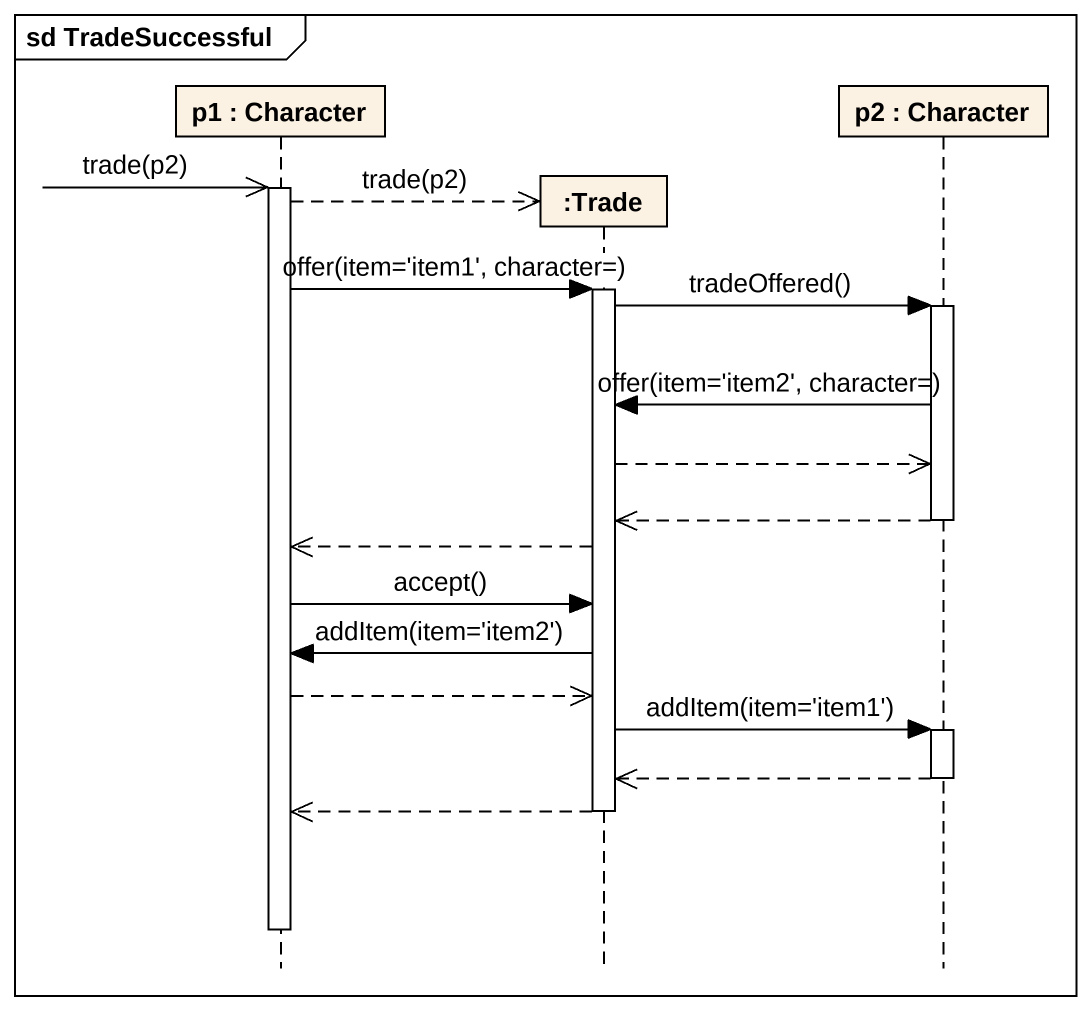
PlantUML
@startuml
mainframe sd TradeSuccessful
hide footbox
participant "p1 : Character" as p1
participant ":Trade" as Trade
participant "p2 : Character" as p2

p1 ->> p1 : trade(p2)
activate p1
p1 -->> Trade ** : trade(p2)
p1 -> Trade : offer(item='item1', character=)
activate Trade
Trade -> p2 : tradeOffered()
activate p2
p2 -> Trade : offer(item='item2', character=)
Trade -->> p2
p2 -->> Trade
deactivate p2
Trade -->> p1
p1 -> Trade : accept()
Trade -> p1 : addItem(item='item2')
p1 -->> Trade
Trade -> p2 : addItem(item='item1')
activate p2
p2 -->> Trade
deactivate p2
Trade -->> p1
deactivate Trade
deactivate p1
@enduml
